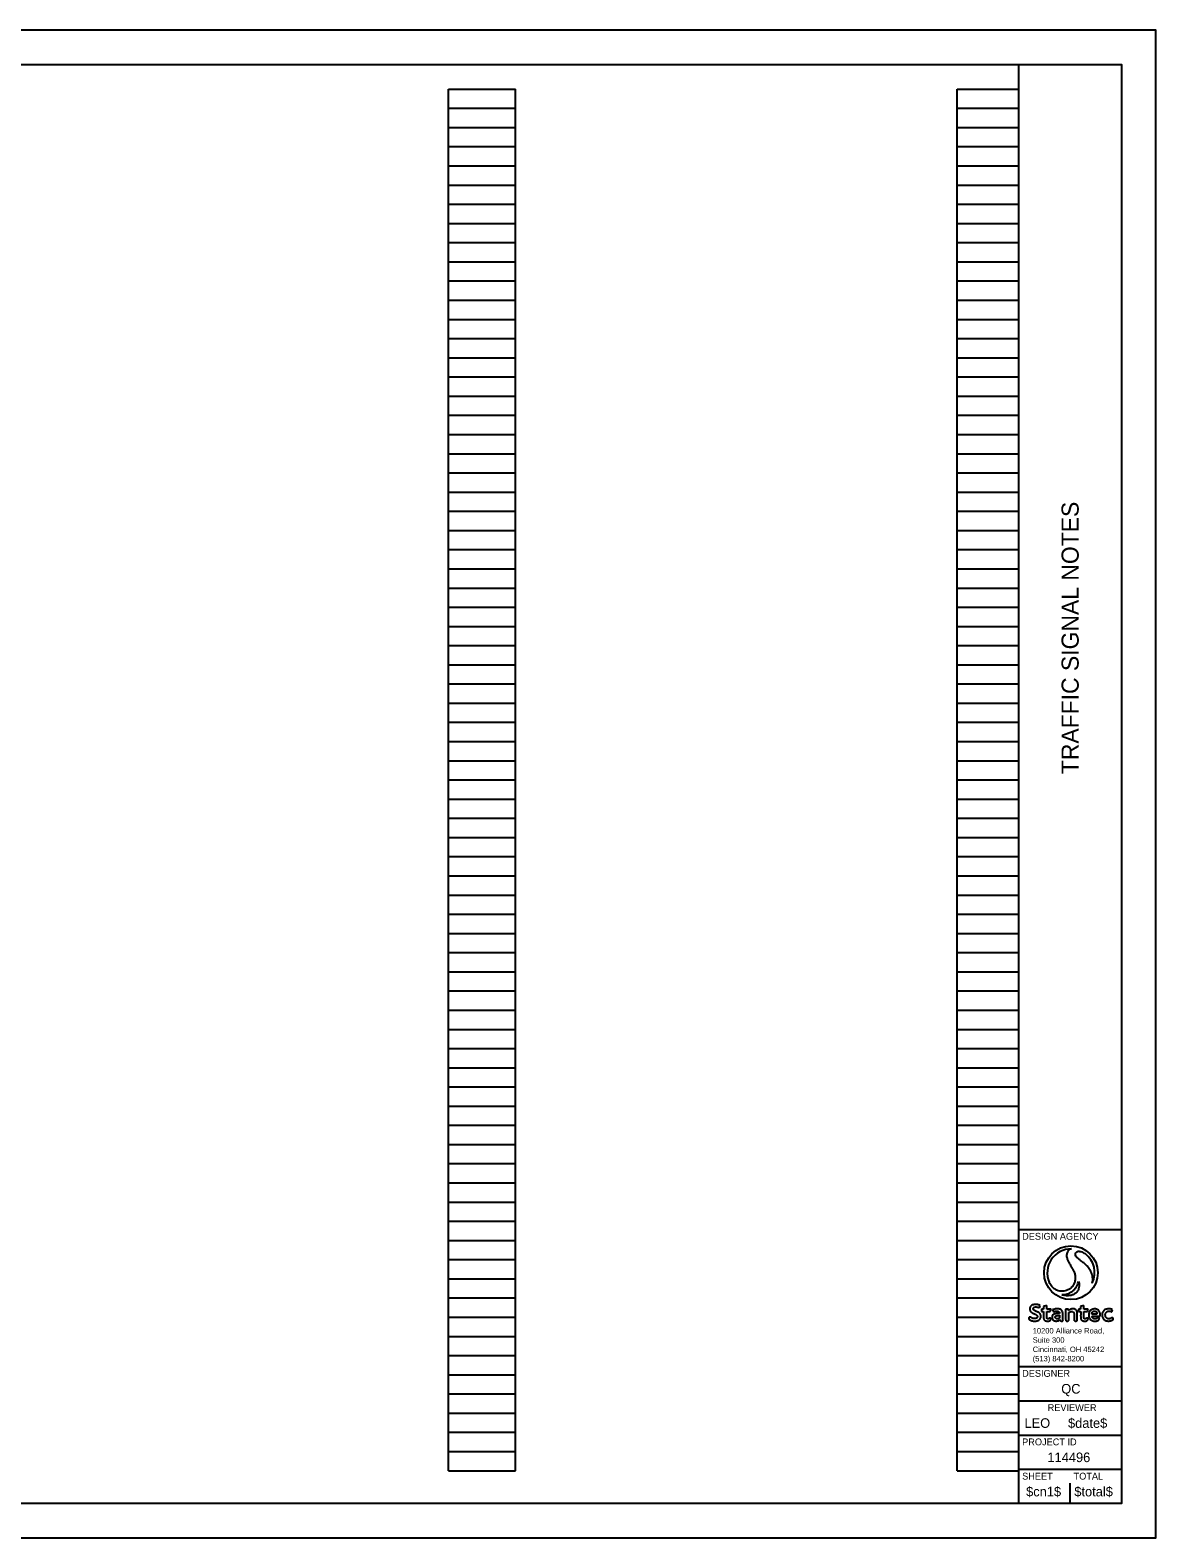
# Model space of a CAD drawing. Extents: x 0 to 34, y 0 to 22.
# Drawn here: x 17.58 to 34, y 0 to 22 of the extents above; entities that cross this region are included whole.
import ezdxf

# ---------------------------------------------------------------- set-up
doc = ezdxf.new("R2010")
doc.units = 0
for name, color, linetype in [('SH_Border', 7, 'Continuous'), ('SH_Cut_Line', 7, 'Continuous'), ('SH_Data', 7, 'Continuous'), ('SH_Text', 7, 'Continuous')]:
    doc.layers.add(name, color=color, linetype=linetype)

msp = doc.modelspace()

# ---------------------------------------------------------------- linework, layer by layer
at = {"layer": 'SH_Border'}
for p, q in [((32, 0.5), (32, 21.5)), ((32, 4.5), (33.5, 4.5)), ((32, 2.5), (33.5, 2.5)), ((32, 2), (33.5, 2)), ((32, 1.5), (33.5, 1.5)), ((32, 1), (33.5, 1))]:
    msp.add_line(p, q, dxfattribs=at)
msp.add_lwpolyline([(1.5, 21.5), (33.5, 21.5), (33.5, 0.5), (1.5, 0.5)], close=True, dxfattribs=at)
at = {"layer": 'SH_Cut_Line'}
msp.add_lwpolyline([(0, 0), (34, 0), (34, 22), (0, 22)], close=True, dxfattribs=at)
at = {"layer": 'SH_Data'}
for p, q in [((23.68, 0.98), (23.68, 21.14)), ((23.68, 21.14), (24.66, 21.14)), ((24.66, 0.98), (24.66, 21.14)), ((31.1, 0.98), (31.1, 21.14)), ((31.1, 21.14), (32, 21.14)), ((32, 0.98), (32, 21.14)), ((23.68, 20.86), (24.66, 20.86)), ((31.1, 20.86), (32, 20.86)), ((23.68, 20.58), (24.66, 20.58)), ((31.1, 20.58), (32, 20.58)), ((23.68, 20.3), (24.66, 20.3)), ((31.1, 20.3), (32, 20.3)), ((23.68, 20.02), (24.66, 20.02)), ((31.1, 20.02), (32, 20.02)), ((23.68, 19.74), (24.66, 19.74)), ((31.1, 19.74), (32, 19.74)), ((23.68, 19.46), (24.66, 19.46)), ((31.1, 19.46), (32, 19.46)), ((23.68, 19.18), (24.66, 19.18)), ((31.1, 19.18), (32, 19.18)), ((23.68, 18.9), (24.66, 18.9)), ((31.1, 18.9), (32, 18.9)), ((23.68, 18.62), (24.66, 18.62)), ((31.1, 18.62), (32, 18.62)), ((23.68, 18.34), (24.66, 18.34)), ((31.1, 18.34), (32, 18.34)), ((23.68, 18.06), (24.66, 18.06)), ((31.1, 18.06), (32, 18.06)), ((23.68, 17.78), (24.66, 17.78)), ((31.1, 17.78), (32, 17.78)), ((23.68, 17.5), (24.66, 17.5)), ((31.1, 17.5), (32, 17.5)), ((23.68, 17.22), (24.66, 17.22)), ((31.1, 17.22), (32, 17.22)), ((23.68, 16.94), (24.66, 16.94)), ((31.1, 16.94), (32, 16.94)), ((23.68, 16.66), (24.66, 16.66)), ((31.1, 16.66), (32, 16.66)), ((23.68, 16.38), (24.66, 16.38)), ((31.1, 16.38), (32, 16.38)), ((23.68, 16.1), (24.66, 16.1)), ((31.1, 16.1), (32, 16.1)), ((23.68, 15.82), (24.66, 15.82)), ((31.1, 15.82), (32, 15.82)), ((23.68, 15.54), (24.66, 15.54)), ((31.1, 15.54), (32, 15.54)), ((23.68, 15.26), (24.66, 15.26)), ((31.1, 15.26), (32, 15.26)), ((23.68, 14.98), (24.66, 14.98)), ((31.1, 14.98), (32, 14.98)), ((23.68, 14.7), (24.66, 14.7)), ((31.1, 14.7), (32, 14.7)), ((23.68, 14.42), (24.66, 14.42)), ((31.1, 14.42), (32, 14.42)), ((23.68, 14.14), (24.66, 14.14)), ((31.1, 14.14), (32, 14.14)), ((23.68, 13.86), (24.66, 13.86)), ((31.1, 13.86), (32, 13.86)), ((23.68, 13.58), (24.66, 13.58)), ((31.1, 13.58), (32, 13.58)), ((23.68, 13.3), (24.66, 13.3)), ((31.1, 13.3), (32, 13.3)), ((23.68, 13.02), (24.66, 13.02)), ((31.1, 13.02), (32, 13.02)), ((23.68, 12.74), (24.66, 12.74)), ((31.1, 12.74), (32, 12.74)), ((23.68, 12.46), (24.66, 12.46)), ((31.1, 12.46), (32, 12.46)), ((23.68, 12.18), (24.66, 12.18)), ((31.1, 12.18), (32, 12.18)), ((23.68, 11.9), (24.66, 11.9)), ((31.1, 11.9), (32, 11.9)), ((23.68, 11.62), (24.66, 11.62)), ((31.1, 11.62), (32, 11.62)), ((23.68, 11.34), (24.66, 11.34)), ((31.1, 11.34), (32, 11.34)), ((23.68, 11.06), (24.66, 11.06)), ((31.1, 11.06), (32, 11.06)), ((23.68, 10.78), (24.66, 10.78)), ((31.1, 10.78), (32, 10.78)), ((23.68, 10.5), (24.66, 10.5)), ((31.1, 10.5), (32, 10.5)), ((23.68, 10.22), (24.66, 10.22)), ((31.1, 10.22), (32, 10.22)), ((23.68, 9.94), (24.66, 9.94)), ((31.1, 9.94), (32, 9.94)), ((23.68, 9.66), (24.66, 9.66)), ((31.1, 9.66), (32, 9.66)), ((23.68, 9.38), (24.66, 9.38)), ((31.1, 9.38), (32, 9.38)), ((23.68, 9.1), (24.66, 9.1)), ((31.1, 9.1), (32, 9.1)), ((23.68, 8.82), (24.66, 8.82)), ((31.1, 8.82), (32, 8.82)), ((23.68, 8.54), (24.66, 8.54)), ((31.1, 8.54), (32, 8.54)), ((23.68, 8.26), (24.66, 8.26)), ((31.1, 8.26), (32, 8.26)), ((23.68, 7.98), (24.66, 7.98)), ((31.1, 7.98), (32, 7.98)), ((23.68, 7.7), (24.66, 7.7)), ((31.1, 7.7), (32, 7.7)), ((23.68, 7.42), (24.66, 7.42)), ((31.1, 7.42), (32, 7.42)), ((23.68, 7.14), (24.66, 7.14)), ((31.1, 7.14), (32, 7.14)), ((23.68, 6.86), (24.66, 6.86)), ((31.1, 6.86), (32, 6.86)), ((23.68, 6.58), (24.66, 6.58)), ((31.1, 6.58), (32, 6.58)), ((23.68, 6.3), (24.66, 6.3)), ((31.1, 6.3), (32, 6.3)), ((23.68, 6.02), (24.66, 6.02)), ((31.1, 6.02), (32, 6.02)), ((23.68, 5.74), (24.66, 5.74)), ((31.1, 5.74), (32, 5.74)), ((23.68, 5.46), (24.66, 5.46)), ((31.1, 5.46), (32, 5.46)), ((23.68, 5.18), (24.66, 5.18)), ((31.1, 5.18), (32, 5.18)), ((23.68, 4.9), (24.66, 4.9)), ((31.1, 4.9), (32, 4.9)), ((23.68, 4.62), (24.66, 4.62)), ((31.1, 4.62), (32, 4.62)), ((23.68, 4.34), (24.66, 4.34)), ((31.1, 4.34), (32, 4.34)), ((23.68, 4.06), (24.66, 4.06)), ((31.1, 4.06), (32, 4.06)), ((23.68, 3.78), (24.66, 3.78)), ((31.1, 3.78), (32, 3.78)), ((23.68, 3.5), (24.66, 3.5)), ((31.1, 3.5), (32, 3.5)), ((32.75, 3.5), (32.75, 3.5)), ((23.68, 3.22), (24.66, 3.22)), ((31.1, 3.22), (32, 3.22)), ((23.68, 2.94), (24.66, 2.94)), ((31.1, 2.94), (32, 2.94)), ((23.68, 2.66), (24.66, 2.66)), ((31.1, 2.66), (32, 2.66)), ((23.68, 2.38), (24.66, 2.38)), ((31.1, 2.38), (32, 2.38)), ((23.68, 2.1), (24.66, 2.1)), ((31.1, 2.1), (32, 2.1)), ((23.68, 1.82), (24.66, 1.82)), ((31.1, 1.82), (32, 1.82)), ((23.68, 1.54), (24.66, 1.54)), ((31.1, 1.54), (32, 1.54)), ((23.68, 1.26), (24.66, 1.26)), ((31.1, 1.26), (32, 1.26)), ((23.68, 0.98), (24.66, 0.98)), ((31.1, 0.98), (32, 0.98)), ((32.375, 0.675), (32.375, 0.675)), ((32.75, 0.5), (32.75, 0.8))]:
    msp.add_line(p, q, dxfattribs=at)
at = {"layer": 'SH_Text'}
for p, q in [((32.302, 3.358), (32.314, 3.392)), ((32.362, 3.336), (32.331, 3.336)), ((32.331, 3.336), (32.331, 3.303)), ((32.331, 3.303), (32.362, 3.303)), ((32.409, 3.389), (32.362, 3.376)), ((32.362, 3.376), (32.362, 3.336)), ((32.409, 3.336), (32.409, 3.389)), ((32.472, 3.336), (32.409, 3.336)), ((32.409, 3.219), (32.409, 3.303)), ((32.409, 3.303), (32.46, 3.303)), ((32.46, 3.303), (32.472, 3.336)), ((32.492, 3.325), (32.506, 3.297)), ((32.725, 3.337), (32.684, 3.337)), ((32.684, 3.337), (32.684, 3.184)), ((32.728, 3.317), (32.725, 3.337)), ((32.903, 3.336), (32.873, 3.336)), ((32.873, 3.336), (32.873, 3.303)), ((32.873, 3.303), (32.904, 3.303)), ((32.951, 3.389), (32.903, 3.376)), ((32.903, 3.376), (32.903, 3.336)), ((32.95, 3.219), (32.951, 3.303)), ((32.951, 3.336), (32.951, 3.389)), ((33.013, 3.336), (32.951, 3.336)), ((32.951, 3.303), (33.002, 3.303)), ((33.002, 3.303), (33.013, 3.336)), ((33.359, 3.296), (33.37, 3.327)), ((32.596, 3.247), (32.596, 3.209)), ((32.731, 3.184), (32.731, 3.285)), ((33.141, 3.265), (33.068, 3.265)), ((33.068, 3.236), (33.19, 3.236))]:
    msp.add_line(p, q, dxfattribs=at)
for points in [[(32.769, 4.215), (32.769, 4.215)], [(32.968, 4.147), (32.968, 4.147)]]:
    msp.add_lwpolyline(points, dxfattribs=at)
msp.add_circle((32.762, 3.869), 0.392, dxfattribs=at)
for start, end in [(88.7666, 203.6845), (88.7601, 88.7666), (333.7815, 53.4326), (247.1184, 251.458)]:
    msp.add_arc((32.762, 3.869), 0.346, start, end, dxfattribs=at)
for points, degree in [([(32.769, 4.215), (32.761, 4.213), (32.741, 4.209), (32.715, 4.183), (32.696, 4.14), (32.699, 4.091), (32.716, 4.045), (32.742, 3.999), (32.768, 3.949), (32.798, 3.902), (32.819, 3.854), (32.828, 3.802), (32.822, 3.749), (32.807, 3.702), (32.777, 3.658), (32.739, 3.627), (32.698, 3.609), (32.661, 3.597), (32.62, 3.597), (32.575, 3.604), (32.53, 3.624), (32.482, 3.665), (32.459, 3.705), (32.445, 3.73)], 3), ([(32.769, 4.215), (32.769, 4.215), (32.769, 4.215), (32.769, 4.215)], 2), ([(33.072, 3.716), (33.075, 3.728), (33.08, 3.751), (33.079, 3.788), (33.076, 3.82), (33.066, 3.85), (33.055, 3.884), (33.036, 3.922), (33.008, 3.957), (32.971, 3.994), (32.926, 4.027), (32.879, 4.065), (32.841, 4.093), (32.828, 4.127), (32.828, 4.152), (32.841, 4.169), (32.857, 4.181), (32.879, 4.183), (32.905, 4.178), (32.936, 4.165), (32.957, 4.153), (32.968, 4.147)], 3), ([(32.627, 3.55), (32.636, 3.549), (32.656, 3.548), (32.69, 3.554), (32.728, 3.563), (32.763, 3.583), (32.795, 3.606), (32.824, 3.637), (32.849, 3.673), (32.865, 3.71), (32.869, 3.732), (32.872, 3.742)], 3), ([(32.872, 3.742), (32.874, 3.734), (32.881, 3.711), (32.882, 3.674), (32.876, 3.633), (32.855, 3.596), (32.827, 3.562), (32.786, 3.543), (32.742, 3.533), (32.697, 3.532), (32.666, 3.538), (32.652, 3.541)], 3), ([(32.314, 3.392), (32.312, 3.393), (32.302, 3.398), (32.284, 3.402), (32.262, 3.405), (32.242, 3.406), (32.225, 3.404), (32.209, 3.401), (32.193, 3.395), (32.179, 3.385), (32.168, 3.371), (32.162, 3.357), (32.16, 3.344), (32.161, 3.332), (32.163, 3.321), (32.168, 3.311), (32.174, 3.303), (32.181, 3.295), (32.19, 3.288), (32.201, 3.282), (32.214, 3.275), (32.229, 3.268), (32.244, 3.262), (32.256, 3.255), (32.266, 3.248), (32.272, 3.24), (32.274, 3.231), (32.274, 3.223), (32.27, 3.214), (32.263, 3.206), (32.25, 3.2), (32.236, 3.198), (32.219, 3.199), (32.205, 3.202), (32.194, 3.208), (32.184, 3.212), (32.178, 3.218), (32.172, 3.22), (32.166, 3.222), (32.161, 3.222), (32.155, 3.22), (32.15, 3.216), (32.146, 3.209), (32.146, 3.203), (32.147, 3.196), (32.152, 3.189), (32.162, 3.179), (32.181, 3.17), (32.203, 3.164), (32.226, 3.163), (32.245, 3.163), (32.262, 3.165), (32.277, 3.17), (32.293, 3.177), (32.308, 3.189), (32.319, 3.203), (32.324, 3.22), (32.325, 3.236), (32.323, 3.25), (32.317, 3.261), (32.311, 3.273), (32.299, 3.282), (32.286, 3.291), (32.271, 3.298), (32.255, 3.305), (32.239, 3.312), (32.225, 3.32), (32.216, 3.328), (32.212, 3.337), (32.211, 3.345), (32.213, 3.353), (32.219, 3.36), (32.226, 3.365), (32.236, 3.369), (32.248, 3.369), (32.26, 3.369), (32.271, 3.367), (32.282, 3.365), (32.293, 3.362), (32.299, 3.359), (32.302, 3.358)], 3), ([(32.362, 3.303), (32.362, 3.273), (32.362, 3.242), (32.362, 3.207), (32.364, 3.198), (32.367, 3.187), (32.373, 3.179), (32.38, 3.173), (32.387, 3.168), (32.398, 3.164), (32.413, 3.163), (32.429, 3.163), (32.445, 3.165), (32.457, 3.172), (32.466, 3.179), (32.47, 3.187), (32.471, 3.194), (32.469, 3.2), (32.466, 3.204), (32.462, 3.206), (32.458, 3.207), (32.453, 3.207), (32.448, 3.206), (32.444, 3.202), (32.439, 3.199), (32.433, 3.196), (32.427, 3.194), (32.42, 3.195), (32.415, 3.198), (32.41, 3.202), (32.408, 3.21), (32.408, 3.215), (32.409, 3.219)], 3), ([(32.601, 3.185), (32.601, 3.184), (32.601, 3.18), (32.605, 3.174), (32.611, 3.167), (32.621, 3.163), (32.632, 3.163), (32.642, 3.165), (32.646, 3.173), (32.646, 3.181), (32.644, 3.192), (32.641, 3.221), (32.643, 3.252), (32.643, 3.285), (32.639, 3.302), (32.63, 3.316), (32.62, 3.327), (32.604, 3.336), (32.584, 3.341), (32.56, 3.342), (32.536, 3.34), (32.513, 3.335), (32.498, 3.328), (32.492, 3.325)], 3), ([(32.506, 3.297), (32.508, 3.298), (32.515, 3.302), (32.526, 3.305), (32.539, 3.308), (32.551, 3.309), (32.564, 3.309), (32.576, 3.305), (32.586, 3.299), (32.593, 3.291), (32.596, 3.282), (32.596, 3.277), (32.596, 3.275)], 3), ([(32.731, 3.285), (32.732, 3.286), (32.736, 3.289), (32.743, 3.293), (32.754, 3.3), (32.766, 3.304), (32.78, 3.304), (32.792, 3.3), (32.801, 3.291), (32.806, 3.28), (32.808, 3.265), (32.807, 3.244), (32.808, 3.216), (32.806, 3.193), (32.807, 3.177), (32.813, 3.169), (32.822, 3.163), (32.833, 3.163), (32.844, 3.165), (32.853, 3.172), (32.855, 3.184), (32.853, 3.207), (32.854, 3.234), (32.854, 3.264), (32.855, 3.283), (32.852, 3.3), (32.847, 3.311), (32.839, 3.323), (32.825, 3.333), (32.809, 3.341), (32.79, 3.341), (32.772, 3.34), (32.757, 3.335), (32.743, 3.329), (32.734, 3.321), (32.729, 3.318), (32.728, 3.317)], 3), ([(32.904, 3.303), (32.904, 3.273), (32.903, 3.242), (32.904, 3.207), (32.905, 3.198), (32.909, 3.187), (32.915, 3.179), (32.922, 3.173), (32.929, 3.168), (32.94, 3.164), (32.955, 3.163), (32.971, 3.163), (32.987, 3.165), (32.999, 3.172), (33.008, 3.179), (33.012, 3.187), (33.012, 3.194), (33.011, 3.2), (33.008, 3.204), (33.004, 3.206), (33, 3.207), (32.995, 3.207), (32.99, 3.206), (32.986, 3.202), (32.981, 3.199), (32.975, 3.196), (32.969, 3.194), (32.962, 3.195), (32.957, 3.198), (32.952, 3.202), (32.95, 3.21), (32.95, 3.215), (32.95, 3.219)], 3), ([(33.19, 3.236), (33.19, 3.24), (33.19, 3.252), (33.188, 3.271), (33.183, 3.292), (33.173, 3.308), (33.162, 3.322), (33.147, 3.332), (33.129, 3.339), (33.108, 3.341), (33.088, 3.34), (33.069, 3.334), (33.052, 3.325), (33.038, 3.311), (33.028, 3.295), (33.023, 3.277), (33.021, 3.258), (33.021, 3.238), (33.025, 3.22), (33.032, 3.202), (33.043, 3.186), (33.06, 3.174), (33.081, 3.164), (33.106, 3.163), (33.128, 3.163), (33.147, 3.167), (33.162, 3.174), (33.173, 3.184), (33.177, 3.194), (33.175, 3.202), (33.171, 3.209), (33.164, 3.211), (33.158, 3.211), (33.151, 3.209), (33.142, 3.204), (33.132, 3.197), (33.119, 3.195), (33.108, 3.194), (33.096, 3.197), (33.087, 3.204), (33.078, 3.211), (33.072, 3.221), (33.069, 3.23), (33.068, 3.234), (33.068, 3.236)], 3), ([(33.068, 3.265), (33.068, 3.267), (33.068, 3.27), (33.068, 3.278), (33.071, 3.287), (33.076, 3.296), (33.085, 3.304), (33.097, 3.309), (33.11, 3.309), (33.123, 3.305), (33.133, 3.299), (33.138, 3.287), (33.14, 3.276), (33.141, 3.269), (33.141, 3.265)], 3), ([(33.37, 3.327), (33.366, 3.33), (33.356, 3.335), (33.337, 3.34), (33.312, 3.343), (33.287, 3.34), (33.262, 3.332), (33.242, 3.318), (33.227, 3.3), (33.218, 3.278), (33.215, 3.255), (33.216, 3.23), (33.225, 3.209), (33.237, 3.192), (33.254, 3.178), (33.277, 3.167), (33.304, 3.163), (33.329, 3.164), (33.35, 3.17), (33.366, 3.177), (33.377, 3.187), (33.377, 3.197), (33.377, 3.205), (33.372, 3.209), (33.367, 3.212), (33.361, 3.212), (33.354, 3.211), (33.347, 3.205), (33.337, 3.201), (33.327, 3.197), (33.314, 3.196), (33.299, 3.197), (33.285, 3.204), (33.275, 3.215), (33.266, 3.228), (33.264, 3.243), (33.262, 3.257), (33.266, 3.272), (33.271, 3.285), (33.28, 3.296), (33.291, 3.304), (33.304, 3.309), (33.319, 3.31), (33.334, 3.309), (33.348, 3.304), (33.356, 3.299), (33.359, 3.296)], 3), ([(32.596, 3.275), (32.593, 3.275), (32.583, 3.275), (32.566, 3.274), (32.545, 3.273), (32.526, 3.269), (32.508, 3.261), (32.492, 3.248), (32.485, 3.229), (32.486, 3.211), (32.489, 3.196), (32.498, 3.183), (32.512, 3.171), (32.531, 3.164), (32.551, 3.163), (32.57, 3.166), (32.584, 3.171), (32.594, 3.178), (32.598, 3.183), (32.601, 3.185)], 3), ([(32.596, 3.209), (32.595, 3.208), (32.591, 3.205), (32.583, 3.2), (32.571, 3.196), (32.559, 3.195), (32.549, 3.198), (32.541, 3.202), (32.537, 3.208), (32.533, 3.215), (32.533, 3.222), (32.534, 3.229), (32.539, 3.236), (32.546, 3.24), (32.555, 3.244), (32.566, 3.246), (32.578, 3.246), (32.589, 3.247), (32.594, 3.247), (32.596, 3.247)], 3), ([(32.684, 3.184), (32.685, 3.182), (32.686, 3.177), (32.689, 3.17), (32.698, 3.163), (32.71, 3.163), (32.722, 3.164), (32.729, 3.172), (32.731, 3.179), (32.731, 3.182), (32.731, 3.184)], 3)]:
    msp.add_open_spline(points, degree=degree, dxfattribs=at)

# ---------------------------------------------------------------- texts
at = {"layer": 'SH_Data'}
msp.add_text('TRAFFIC SIGNAL NOTES', height=0.25, rotation=90, dxfattribs=at).set_placement((32.875, 11.144))
for s, height, p in [('DESIGN AGENCY', 0.1, (32.05, 4.35)), ('DESIGNER', 0.1, (32.05, 2.35)), ('QC', 0.14, (32.62, 2.105)), ('REVIEWER', 0.1, (32.422, 1.85)), ('LEO', 0.14, (32.084, 1.605)), ('$date$', 0.14, (32.719, 1.605)), ('PROJECT ID', 0.1, (32.05, 1.35)), ('114496', 0.14, (32.419, 1.105)), ('SHEET', 0.1, (32.05, 0.85)), ('TOTAL', 0.1, (32.8, 0.85)), ('$cn1$', 0.14, (32.108, 0.605)), ('$total$', 0.14, (32.811, 0.605))]:
    msp.add_text(s, height=height, dxfattribs=at).set_placement(p)
at = {"layer": 'SH_Text'}
for s, height, p in [('Suite 300', 0.0795, (32.204, 2.847)), ('10200 Alliance Road,', 0.07948, (32.204, 2.982)), ('Cincinnati, OH 45242', 0.07948, (32.204, 2.711)), ('(513) 842-8200', 0.07948, (32.204, 2.575))]:
    msp.add_text(s, height=height, rotation=360, dxfattribs=at).set_placement(p)

doc.saveas('drawing.dxf')
